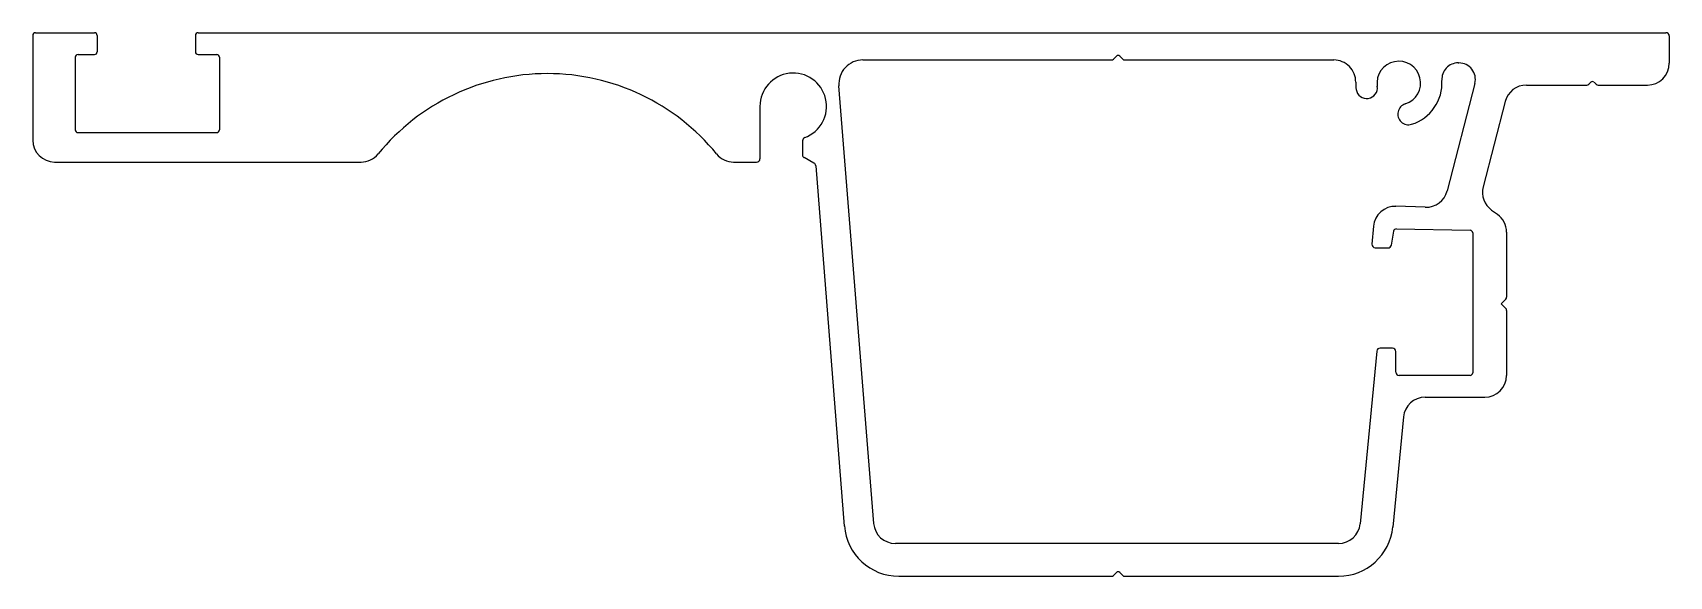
# Model space of a CAD drawing. Extents: x 1812 to 1962, y 1359 to 1409.
import ezdxf

# ---------------------------------------------------------------- set-up
doc = ezdxf.new("R2010")
doc.units = 0
doc.layers.get('0').update_dxf_attribs({"linetype": 'CONTINUOUS'})

msp = doc.modelspace()

# ---------------------------------------------------------------- linework, layer by layer
at = {"color": 0}
for p, q in [((1811.67, 1408.62), (1811.67, 1399.02)), ((1811.92, 1408.87), (1817.32, 1408.87)), ((1817.57, 1408.62), (1817.57, 1407.12)), ((1826.57, 1408.62), (1826.57, 1407.12)), ((1826.82, 1408.87), (1961.27, 1408.87)), ((1961.57, 1408.57), (1961.57, 1406.07)), ((1815.57, 1406.62), (1815.57, 1399.97)), ((1815.82, 1406.87), (1817.32, 1406.87)), ((1826.82, 1406.87), (1828.52, 1406.87)), ((1828.77, 1406.62), (1828.77, 1399.97)), ((1887.71, 1406.37), (1910.49, 1406.37)), ((1910.66, 1406.44), (1910.95, 1406.72)), ((1911.23, 1406.72), (1911.52, 1406.44)), ((1911.69, 1406.37), (1930.85, 1406.37)), ((1942.24, 1406.1), (1942.31, 1406.1)), ((1888.7, 1363.91), (1885.51, 1403.99)), ((1943.77, 1404.22), (1941.23, 1394.37)), ((1948.48, 1404.07), (1954.02, 1404.07)), ((1954.2, 1404.14), (1954.39, 1404.34)), ((1954.87, 1404.14), (1954.68, 1404.34)), ((1955.05, 1404.07), (1959.57, 1404.07)), ((1878.28, 1402.12), (1878.28, 1397.32)), ((1946.54, 1402.56), (1944.53, 1394.74)), ((1815.82, 1399.72), (1828.52, 1399.72)), ((1882.18, 1398.97), (1882.18, 1397.68)), ((1883.23, 1396.92), (1882.33, 1397.42)), ((1813.67, 1397.02), (1841.75, 1397.02)), ((1875.86, 1397.02), (1877.98, 1397.02)), ((1883.39, 1396.68), (1886.01, 1363.67)), ((1939.22, 1392.87), (1936.54, 1392.96)), ((1945.3, 1392.62), (1945.84, 1392.23)), ((1934.47, 1391.14), (1934.33, 1389.5)), ((1936.12, 1389.4), (1936.33, 1390.68)), ((1936.58, 1390.89), (1943.33, 1390.77)), ((1943.57, 1390.52), (1943.57, 1377.72)), ((1946.67, 1390.6), (1946.67, 1384.64)), ((1934.62, 1389.17), (1935.81, 1389.15)), ((1946.6, 1384.46), (1946.17, 1384.04)), ((1946.6, 1383.61), (1946.17, 1384.04)), ((1946.67, 1383.43), (1946.67, 1377.47)), ((1934.8, 1379.69), (1933.26, 1363.87)), ((1936.22, 1379.97), (1935.09, 1379.97)), ((1936.52, 1377.77), (1936.52, 1379.67)), ((1943.32, 1377.47), (1936.82, 1377.47)), ((1939.21, 1375.47), (1944.67, 1375.47)), ((1937.22, 1373.66), (1936.25, 1363.58)), ((1931.27, 1362.07), (1890.69, 1362.07)), ((1891, 1359.07), (1910.49, 1359.07)), ((1910.66, 1359.14), (1910.95, 1359.42)), ((1911.52, 1359.14), (1911.23, 1359.42)), ((1911.69, 1359.07), (1931.27, 1359.07))]:
    msp.add_line(p, q, dxfattribs=at)
for centre, radius, start, end in [((1811.92, 1408.62), 0.25, 90, 180), ((1817.32, 1408.62), 0.25, 0, 90), ((1826.82, 1408.62), 0.25, 90, 180), ((1961.27, 1408.57), 0.3, 0, 90), ((1815.82, 1406.62), 0.25, 90, 180), ((1817.32, 1407.12), 0.25, 270, 0), ((1826.82, 1407.12), 0.25, 180, 270), ((1828.52, 1406.62), 0.25, 0, 90), ((1887.71, 1404.17), 2.2, 90, 184.5449), ((1910.49, 1406.62), 0.25, 270, 315), ((1911.09, 1406.58), 0.2, 45, 135), ((1911.69, 1406.62), 0.25, 225, 270), ((1930.85, 1404.37), 2, 358.8923, 90), ((1936.8, 1404.25), 2, 287.1557, 188.6025), ((1942.24, 1404.6), 1.5, 90, 183.6337), ((1942.31, 1404.6), 1.5, 345.5509, 90), ((1959.57, 1406.07), 2, 270, 0), ((1858.81, 1385.12), 20, 39.1844, 140.8156), ((1881.33, 1402.12), 3.05, 290.0771, 180), ((1936.8, 1404.25), 3.95, 178.8923, 188.6025), ((1933.86, 1403.81), 0.975, 188.6025, 8.6025), ((1936.8, 1404.25), 3.95, 287.1557, 3.6337), ((1948.48, 1402.07), 2, 90, 165.5509), ((1954.02, 1404.32), 0.25, 270, 315), ((1954.53, 1404.19), 0.2, 45, 135), ((1955.05, 1404.32), 0.25, 225, 270), ((1937.68, 1401.41), 0.975, 107.1557, 287.1557), ((1813.67, 1399.02), 2, 180, 270), ((1815.82, 1399.97), 0.25, 180, 270), ((1828.52, 1399.97), 0.25, 270, 0), ((1882.48, 1398.97), 0.3, 110.0771, 180), ((1841.75, 1399.02), 2, 270, 320.8156), ((1875.86, 1399.02), 2, 219.1844, 270), ((1877.98, 1397.32), 0.3, 270, 0), ((1882.48, 1397.68), 0.3, 180, 240.8575), ((1883.09, 1396.66), 0.3, 4.5449, 60.8575), ((1939.29, 1394.87), 2, 268, 345.5509), ((1946.46, 1394.24), 2, 165.5509, 234.3175), ((1936.47, 1390.96), 2, 88, 174.9852), ((1944.67, 1390.6), 2, 0, 54.3175), ((1936.57, 1390.64), 0.25, 89, 170.648), ((1943.32, 1390.52), 0.25, 0, 89), ((1934.63, 1389.47), 0.3, 174.9852, 269), ((1935.82, 1389.45), 0.3, 269, 350.648), ((1946.42, 1384.64), 0.25, 315, 0), ((1946.42, 1383.43), 0.25, 0, 45), ((1935.09, 1379.67), 0.3, 90, 174.4551), ((1936.22, 1379.67), 0.3, 0, 90), ((1936.82, 1377.77), 0.3, 180, 270), ((1943.32, 1377.72), 0.25, 270, 0), ((1944.67, 1377.47), 2, 270, 0), ((1939.21, 1373.47), 2, 90, 174.4551), ((1891, 1364.07), 5, 184.5449, 270), ((1890.69, 1364.07), 2, 184.5449, 270), ((1931.27, 1364.07), 2, 270, 354.4551), ((1931.27, 1364.07), 5, 270, 354.4551), ((1910.49, 1359.32), 0.25, 270, 315), ((1911.09, 1359.28), 0.2, 45, 135), ((1911.69, 1359.32), 0.25, 225, 270)]:
    msp.add_arc(centre, radius, start, end, dxfattribs=at)

doc.saveas('drawing.dxf')
